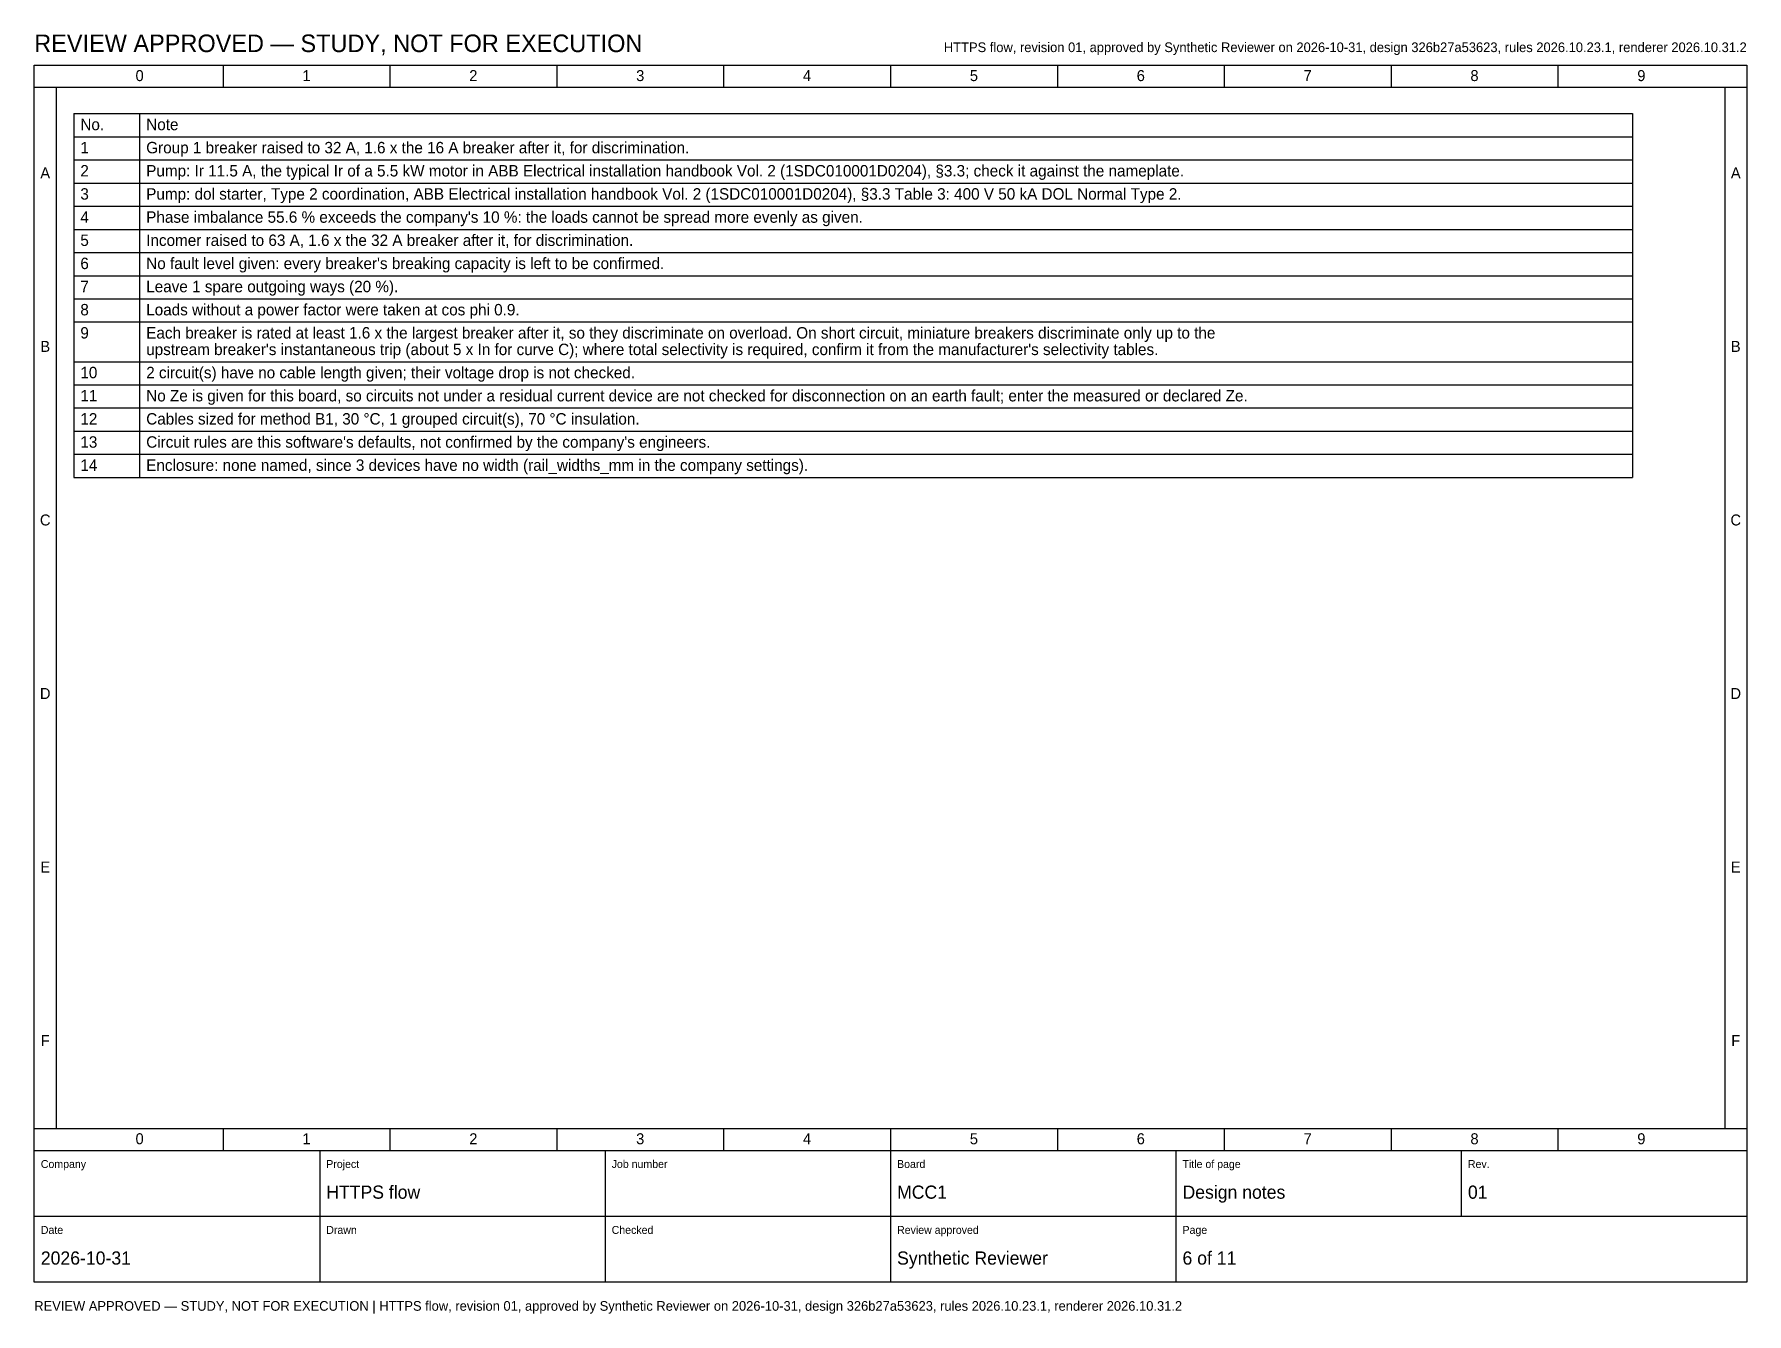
# Model space of a CAD drawing. Header units: millimetres. Extents: x 20 to 4810, y 3 to 294.
# Drawn here: x 2220 to 2610, y 2.8 to 294.1 of the extents above; entities that cross this region are included whole.
import ezdxf
from ezdxf.enums import TextEntityAlignment as Align

# ---------------------------------------------------------------- set-up
doc = ezdxf.new("R2010")
doc.units = ezdxf.units.MM
for name, color, linetype in [('FRAME', 7, 'CONTINUOUS'), ('SYMBOLS', 7, 'CONTINUOUS'), ('TEXT', 7, 'CONTINUOUS')]:
    doc.layers.add(name, color=color, linetype=linetype)

msp = doc.modelspace()

# ---------------------------------------------------------------- linework, layer by layer
at = {"layer": 'FRAME'}
msp.add_lwpolyline([(2220, 287), (2610, 287), (2610, 10), (2220, 10)], close=True, dxfattribs=at)
at = {"layer": 'SYMBOLS'}
for p, q in [((2263, 287), (2263, 282)), ((2301, 287), (2301, 282)), ((2339, 287), (2339, 282)), ((2377, 287), (2377, 282)), ((2415, 287), (2415, 282)), ((2453, 287), (2453, 282)), ((2491, 287), (2491, 282)), ((2529, 287), (2529, 282)), ((2567, 287), (2567, 282)), ((2220, 282), (2610, 282)), ((2225, 282), (2225, 45)), ((2605, 282), (2605, 45)), ((2229, 276), (2584, 276)), ((2229, 276), (2229, 193.18)), ((2244, 276), (2244, 193.18)), ((2584, 276), (2584, 193.18)), ((2229, 270.73), (2584, 270.73)), ((2229, 265.46), (2584, 265.46)), ((2229, 260.19), (2584, 260.19)), ((2229, 254.92), (2584, 254.92)), ((2229, 249.65), (2584, 249.65)), ((2229, 244.38), (2584, 244.38)), ((2229, 239.11), (2584, 239.11)), ((2229, 233.84), (2584, 233.84)), ((2229, 228.57), (2584, 228.57)), ((2229, 219.53), (2584, 219.53)), ((2229, 214.26), (2584, 214.26)), ((2229, 208.99), (2584, 208.99)), ((2229, 203.72), (2584, 203.72)), ((2229, 198.45), (2584, 198.45)), ((2229, 193.18), (2584, 193.18)), ((2220, 45), (2610, 45)), ((2263, 45), (2263, 40)), ((2301, 45), (2301, 40)), ((2339, 45), (2339, 40)), ((2377, 45), (2377, 40)), ((2415, 45), (2415, 40)), ((2453, 45), (2453, 40)), ((2491, 45), (2491, 40)), ((2529, 45), (2529, 40)), ((2567, 45), (2567, 40)), ((2220, 40), (2610, 40)), ((2285, 40), (2285, 25)), ((2350, 40), (2350, 25)), ((2415, 40), (2415, 25)), ((2480, 40), (2480, 25)), ((2545, 40), (2545, 25)), ((2220, 25), (2610, 25)), ((2285, 25), (2285, 10)), ((2350, 25), (2350, 10)), ((2415, 25), (2415, 10)), ((2480, 25), (2480, 10))]:
    msp.add_line(p, q, dxfattribs=at)

# ---------------------------------------------------------------- texts
at = {"layer": 'TEXT'}
for s, height, p in [('REVIEW APPROVED — STUDY, NOT FOR EXECUTION', 4, (2220, 290)), ('No.', 2.6, (2230.5, 272.23)), ('Note', 2.6, (2245.5, 272.23)), ('1', 2.6, (2230.5, 266.96)), ('Group 1 breaker raised to 32 A, 1.6 x the 16 A breaker after it, for discrimination.', 2.6, (2245.5, 266.96)), ('2', 2.6, (2230.5, 261.69)), ('Pump: Ir 11.5 A, the typical Ir of a 5.5 kW motor in ABB Electrical installation handbook Vol. 2 (1SDC010001D0204), §3.3; check it against the nameplate.', 2.6, (2245.5, 261.69)), ('3', 2.6, (2230.5, 256.42)), ('Pump: dol starter, Type 2 coordination, ABB Electrical installation handbook Vol. 2 (1SDC010001D0204), §3.3 Table 3: 400 V 50 kA DOL Normal Type 2.', 2.6, (2245.5, 256.42)), ('4', 2.6, (2230.5, 251.15)), ("Phase imbalance 55.6 % exceeds the company's 10 %: the loads cannot be spread more evenly as given.", 2.6, (2245.5, 251.15)), ('5', 2.6, (2230.5, 245.88)), ('Incomer raised to 63 A, 1.6 x the 32 A breaker after it, for discrimination.', 2.6, (2245.5, 245.88)), ('6', 2.6, (2230.5, 240.61)), ("No fault level given: every breaker's breaking capacity is left to be confirmed.", 2.6, (2245.5, 240.61)), ('7', 2.6, (2230.5, 235.34)), ('Leave 1 spare outgoing ways (20 %).', 2.6, (2245.5, 235.34)), ('8', 2.6, (2230.5, 230.07)), ('Loads without a power factor were taken at cos phi 0.9.', 2.6, (2245.5, 230.07)), ('9', 2.6, (2230.5, 224.8)), ('Each breaker is rated at least 1.6 x the largest breaker after it, so they discriminate on overload. On short circuit, miniature breakers discriminate only up to the', 2.6, (2245.5, 224.8)), ("upstream breaker's instantaneous trip (about 5 x In for curve C); where total selectivity is required, confirm it from the manufacturer's selectivity tables.", 2.6, (2245.5, 221.03)), ('2 circuit(s) have no cable length given; their voltage drop is not checked.', 2.6, (2245.5, 215.76)), ('10', 2.6, (2230.5, 215.76)), ('11', 2.6, (2230.5, 210.49)), ('No Ze is given for this board, so circuits not under a residual current device are not checked for disconnection on an earth fault; enter the measured or declared Ze.', 2.6, (2245.5, 210.49)), ('12', 2.6, (2230.5, 205.22)), ('Cables sized for method B1, 30 °C, 1 grouped circuit(s), 70 °C insulation.', 2.6, (2245.5, 205.22)), ('13', 2.6, (2230.5, 199.95)), ("Circuit rules are this software's defaults, not confirmed by the company's engineers.", 2.6, (2245.5, 199.95)), ('14', 2.6, (2230.5, 194.68)), ('Enclosure: none named, since 3 devices have no width (rail_widths_mm in the company settings).', 2.6, (2245.5, 194.68)), ('Company', 1.8, (2221.5, 36)), ('Project', 1.8, (2286.5, 36)), ('Job number', 1.8, (2351.5, 36)), ('Board', 1.8, (2416.5, 36)), ('Title of page', 1.8, (2481.5, 36)), ('Rev.', 1.8, (2546.5, 36)), ('HTTPS flow', 3, (2286.5, 29)), ('MCC1', 3, (2416.5, 29)), ('Design notes', 3, (2481.5, 29)), ('01', 3, (2546.5, 29)), ('Date', 1.8, (2221.5, 21)), ('Drawn', 1.8, (2286.5, 21)), ('Checked', 1.8, (2351.5, 21)), ('Review approved', 1.8, (2416.5, 21)), ('Page', 1.8, (2481.5, 21)), ('2026-10-31', 3, (2221.5, 14)), ('Synthetic Reviewer', 3, (2416.5, 14)), ('6 of 11', 3, (2481.5, 14)), ('REVIEW APPROVED — STUDY, NOT FOR EXECUTION | HTTPS flow, revision 01, approved by Synthetic Reviewer on 2026-10-31, design 326b27a53623, rules 2026.10.23.1, renderer 2026.10.31.2', 2.2, (2220, 3.5))]:
    msp.add_text(s, height=height, dxfattribs=at).set_placement(p)
msp.add_text('HTTPS flow, revision 01, approved by Synthetic Reviewer on 2026-10-31, design 326b27a53623, rules 2026.10.23.1, renderer 2026.10.31.2', height=2.2, dxfattribs=at).set_placement((2610, 290), align=Align.RIGHT)
for s, p in [('0', (2244, 283.4)), ('1', (2282, 283.4)), ('2', (2320, 283.4)), ('3', (2358, 283.4)), ('4', (2396, 283.4)), ('5', (2434, 283.4)), ('6', (2472, 283.4)), ('7', (2510, 283.4)), ('8', (2548, 283.4)), ('9', (2586, 283.4)), ('A', (2222.5, 261.25)), ('A', (2607.5, 261.25)), ('B', (2222.5, 221.75)), ('B', (2607.5, 221.75)), ('C', (2222.5, 182.25)), ('C', (2607.5, 182.25)), ('D', (2222.5, 142.75)), ('D', (2607.5, 142.75)), ('E', (2222.5, 103.25)), ('E', (2607.5, 103.25)), ('F', (2222.5, 63.75)), ('F', (2607.5, 63.75)), ('0', (2244, 41.4)), ('1', (2282, 41.4)), ('2', (2320, 41.4)), ('3', (2358, 41.4)), ('4', (2396, 41.4)), ('5', (2434, 41.4)), ('6', (2472, 41.4)), ('7', (2510, 41.4)), ('8', (2548, 41.4)), ('9', (2586, 41.4))]:
    msp.add_text(s, height=2.5, dxfattribs=at).set_placement(p, align=Align.CENTER)

doc.saveas('drawing.dxf')
